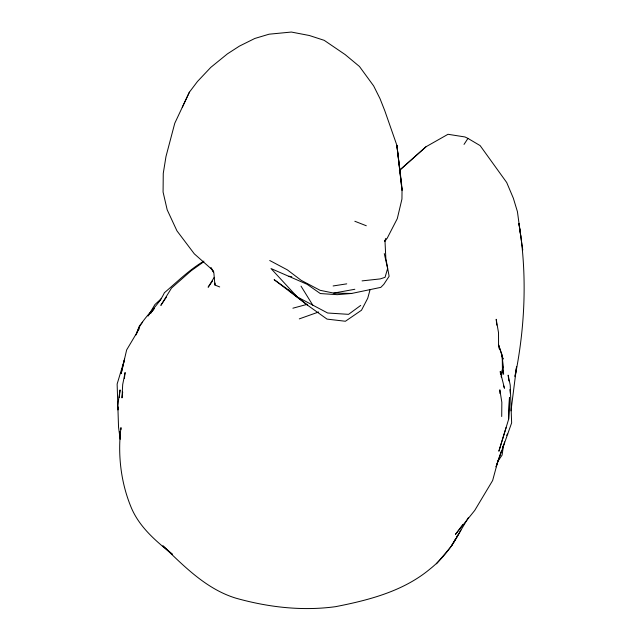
<?xml version="1.0" encoding="UTF-8"?>
<svg xmlns="http://www.w3.org/2000/svg" width="641" height="641" viewBox="0 0 641 641"><rect width="100%" height="100%" fill="white"/><g stroke="black" fill="none" stroke-linecap="round" stroke-linejoin="round"><path stroke-width="0.96" d="M501.711 416.506L501.839 402.34L499.844 389.816L499.972 393.582M120.925 429.574L120.973 427.635C117.624 454.132 120.74 481.84 130.86 506.646C138.993 526.838 155.755 541.012 172.317 554.249L162.886 545.844C184.376 566.596 206.61 589.255 235.952 598.189C268.275 607.267 302.175 611.226 335.572 606.666C368.936 600.152 403.437 591.226 430.047 568.968C443.123 558.64 453.323 544.802 460.911 530.019M508.658 419.182L509.475 397.5L508.658 419.182L498.874 451.224L506.158 427.403M119.538 431.882L119.987 437.755M219.687 286.952L214.927 285.021L215.055 283.066M118.273 407.067L117.976 409.928L117.591 406.025L120.075 389.912L119.274 397.54M122.703 392.052L121.982 397.909L122.695 384.496L125.115 372.517L124.394 378.374M503.618 444.622L502.095 455.078L497.969 461.167M501.302 376.924L502.816 366.852L502.232 355.338L498.562 344.938L498.522 332.727L496.198 319.298L496.791 325.123M510.981 410.873L516.606 366.564L515.003 376.003M501.294 376.956L502.816 366.852M515.019 376.7C525.219 326.445 527.327 274.252 518.938 223.589L522.76 250.006M501.398 451.024L497.897 461.079L492.633 480.534L474.741 510.412L455.463 534.37L462.834 524.49M370.041 289.804L367.742 298.217L361.5 310.228L345.411 321.253L327.038 319.114L307.504 305.156L288.338 289.82L274.132 279.652L307.504 305.156M503.001 447.642L504.635 441.921M497.897 461.079L496.054 466.856L511.638 422.884L510.228 385.129L508.161 375.153L508.842 380.93M502.352 448.283L503.305 445.543M384.816 241.032L385.81 238.356M135.996 334.971L139.385 325.924L142.574 322.167M136.493 333.801C141.661 317.479 157.374 308.185 164.384 292.753C177.18 281.816 189.399 269.701 203.918 261.103M384.937 241.192L387.292 238.035L397.292 218.629L401.947 199.022L402.035 190.241L396.891 145.363L384.808 110.789L380.025 98.674L373.655 85.926L359.449 66.472L345.146 54.581L324.202 40.335L309.371 35.511L291.359 32.05L269.076 34.197L254.838 38.46L239.422 46.112L227.387 53.892L210.817 67.353L197.468 81.495L189.383 92.184L174.761 123.28L165.987 156.508L163.263 173.374L163.078 192.052L167.181 209.815L176.94 230.84L194.295 253.828L212.011 269.516L213.757 272.024L211.185 267.858M182.292 107.295L189.383 92.184M468.539 517.383L451.328 546.252L436.457 563.832M451.328 546.252L455.751 538.536M456.737 536.821L457.722 535.107M148.079 316.061L154.906 304.595L161.508 298.49M214.19 277.401L208.125 287.24L212.516 280.982M464.028 144.401L467.97 138.408L480.133 145.611L506.702 182.509L513.337 198.189L517.431 211.682L520.788 236.473M166.404 297.112L160.843 305.38L171.5 288.081L191.058 270.839L203.702 261.8M139.329 328.601L126.646 349.922L121.125 373.663L124.586 359.2L117.135 384.047L118.537 427.178L120.204 439.333M150.515 313.417L154.048 308.625L148.311 315.396M150.619 313.193L154.048 308.625M158.006 302.56L160.082 300.517M506.534 435.239L507.776 434.061M399.527 170.442L426.017 146.749L448.019 134.29L464.973 136.958L467.97 138.408M426.017 146.749L399.327 170.402M360.699 305.428L348.568 314.346L327.647 313L297.144 296.847L291.27 292.16M299.291 318.881L318.657 311.999M292.889 308.201L307.303 304.307M297.144 296.847L271.015 268.555L307.151 284.324L320.316 293.554L337.278 294.668L351.677 293.45L380.794 287.376L383.759 284.396L389.127 276.279L385.834 258.331L384.969 240.479M269.725 260.494L287.344 269.861L301.174 280.333L320.099 290.309L333.737 293.097L354.842 289.275M333.12 285.958L346.741 283.851M362.061 280.886L380.217 278.915L385.049 277.329L387.629 268.459L384.28 253.564M333.737 293.097L351.677 293.45M288.955 276.215L291.799 276.768M354.834 221.257L366.299 225.76M288.338 289.82L289.804 290.99M301.022 286.142L312.8 305.204M210.913 267.898L213.862 272.914L214.927 285.021M502.047 356.404L503.113 359.104L498.562 344.938L499.235 348.832M503.53 385.674L504.467 388.254L500.244 371.468L500.533 374.216M502.937 370.29L503.61 374.192L502.232 355.338L502.432 369.432M509.875 389.592L510.332 393.438M401.506 183.214L396.891 145.363L402.035 190.241L401.506 183.214"/></g></svg>
